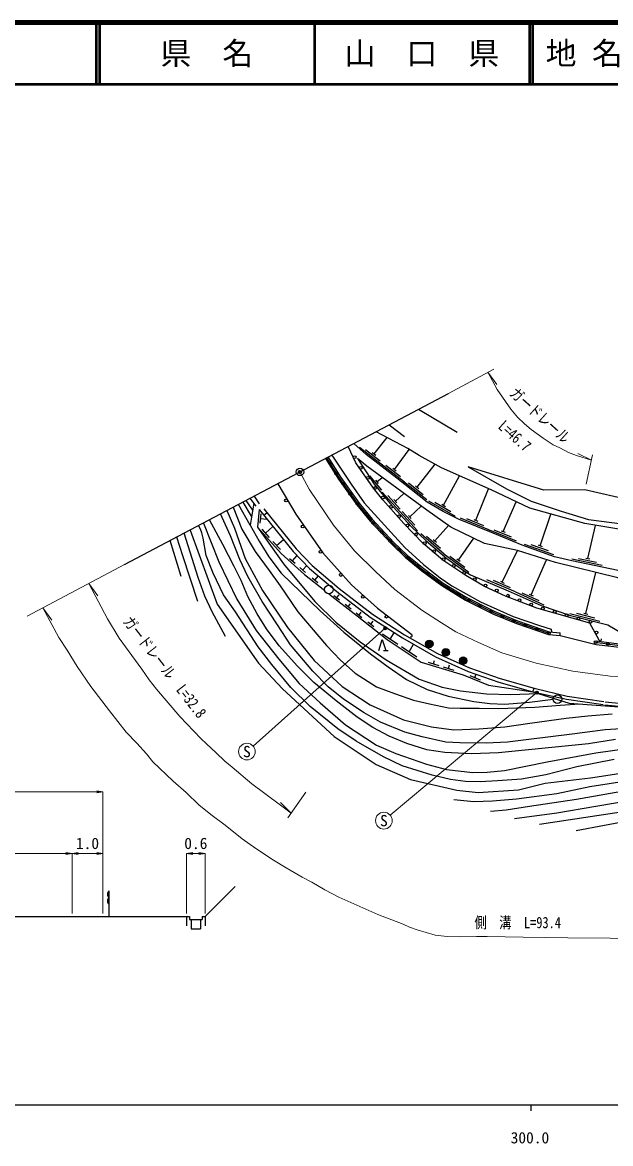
# Model space of a CAD drawing. Units: millimetres at full size, sheet at 1:1000, with parts at other scales. Extents: x 40000 to 680000, y 20000 to 380000.
# Drawn here: x 285812 to 380881, y 198715 to 380000 of the extents above; entities that cross this region are included whole.
import ezdxf
from ezdxf.enums import TextEntityAlignment as Align

# ---------------------------------------------------------------- set-up
doc = ezdxf.new("R2010")
doc.units = ezdxf.units.MM
doc.header["$LTSCALE"] = 1000
doc.header["$PDMODE"] = 32
doc.header["$PDSIZE"] = 500
doc.linetypes.add('CHAIN', pattern=[18.5, 12, -1.5, 3.5, -1.5])
doc.linetypes.add('DASHED', pattern=[7.5, 6, -1.5])
for name, color, linetype, lineweight in [('M-BGD', 7, 'Continuous', 25), ('M-BMK', 2, 'CHAIN', 13), ('M-BMK-OTRS', 5, 'Continuous', 25), ('M-BMK-SRVR', 3, 'Continuous', 25), ('M-STR-HTXT', 7, 'Continuous', 13), ('M-STR-STRC', 7, 'Continuous', 25), ('M-TTL', 2, 'Continuous', 140), ('M-TTL-BAND', 7, 'Continuous', 25), ('M-TTL-LINE', 7, 'Continuous', 50)]:
    doc.layers.add(name, color=color, linetype=linetype, lineweight=lineweight)
doc.layers.add('M-OTRS', color=6, linetype='Continuous')
doc.layers.add('M-TTL-TXT', color=7, linetype='Continuous')
doc.styles.add('ＭＳ ゴシック', font='')
doc.styles.get('ＭＳ ゴシック').set_extended_font_data('MS Gothic')

# ---------------------------------------------------------------- blocks, each defined once
blk = doc.blocks.new('open_arrow')
at = {"color": 0, "linetype": 'Continuous', "lineweight": -2}
blk.add_lwpolyline([(7.5, 1.25), (0, 0), (7.5, -1.25)], dxfattribs=at)

msp = doc.modelspace()

# ---------------------------------------------------------------- hatches: boundary and pattern name
at = {"layer": 'M-BGD'}
for points in [[(350990, 279507, -0.41421), (351590, 280107, -0.41421), (352190, 279507, -1)], [(353641, 278156, -0.41421), (354241, 278756, -0.41421), (354841, 278156, -1)], [(356448, 276804, -0.41421), (357048, 277404, -0.41421), (357648, 276804, -1)]]:
    msp.add_hatch(color=256, dxfattribs=at).paths.add_polyline_path(points)
at = {"layer": 'M-STR-STRC'}
for points in [[(344207, 282069, -0.41421), (344473, 282302, -0.41421), (344706, 282036, -1)], [(368696, 271649, -0.41421), (368969, 271874, -0.41421), (369194, 271600, -1)]]:
    msp.add_hatch(color=256, dxfattribs=at).paths.add_polyline_path(points)

# ---------------------------------------------------------------- linework, layer by layer
at = {"layer": 'M-BGD'}
for p, q in [((349859, 317456), (356094, 313764)), ((345090, 314935), (347577, 313026)), ((342648, 310251), (344775, 312868)), ((340301, 311298), (344265, 308251)), ((341276, 310927), (343655, 309099)), ((342371, 310464), (342926, 310037)), ((345943, 307718), (348350, 310952)), ((343595, 308766), (347560, 305719)), ((344571, 308394), (346950, 306566)), ((349603, 304856), (352517, 308562)), ((341920, 306671), (343834, 304361)), ((343108, 305708), (343971, 306423)), ((345666, 307931), (346221, 307505)), ((353898, 301923), (356478, 306683)), ((342885, 305977), (343332, 305438)), ((347267, 305930), (351198, 302839)), ((348239, 305548), (350597, 303693)), ((349328, 305073), (349878, 304640)), ((359086, 299508), (361168, 304581)), ((323615, 301800), (322627, 303058)), ((323276, 303400), (324105, 302185)), ((343973, 304035), (347344, 300342)), ((344869, 303499), (346891, 301283)), ((345866, 302852), (346338, 302334)), ((346102, 302593), (347471, 303843)), ((322614, 298719), (320753, 302067)), ((322864, 300148), (321473, 302447)), ((323040, 301157), (321968, 302709)), ((346309, 301476), (349680, 297783)), ((347205, 300939), (349227, 298724)), ((348438, 300034), (350262, 301786)), ((351434, 302656), (355761, 300152)), ((352449, 302415), (355046, 300912)), ((353595, 302098), (354201, 301748)), ((363529, 297686), (365627, 302490)), ((324333, 300519), (324185, 299026)), ((324259, 299772), (325352, 299677)), ((324858, 300302), (325344, 300695)), ((348202, 300292), (348674, 299775)), ((356545, 299902), (361171, 298004)), ((357584, 299800), (360359, 298661)), ((358762, 299641), (359409, 299375)), ((369496, 295386), (371217, 300509)), ((324496, 298067), (325708, 296737)), ((325102, 297402), (326311, 298503)), ((350186, 297345), (353979, 294088)), ((352474, 296172), (354693, 298666)), ((360988, 298077), (365616, 296185)), ((362027, 297977), (364804, 296841)), ((363205, 297819), (363853, 297554)), ((377206, 293325), (378429, 298680)), ((311446, 290429), (309701, 296223)), ((326301, 296086), (327514, 294755)), ((326907, 295421), (328029, 296371)), ((351140, 296921), (353416, 294967)), ((352208, 296400), (352739, 295944)), ((356289, 293068), (358762, 296602)), ((366939, 295656), (371652, 293985)), ((367982, 295605), (370809, 294602)), ((369166, 295503), (369826, 295269)), ((329441, 292943), (330217, 293795)), ((353914, 294053), (357958, 291113)), ((354899, 293708), (357326, 291944)), ((363384, 289492), (365841, 294603)), ((328996, 293345), (329886, 292540)), ((331099, 291444), (331769, 292193)), ((356006, 293274), (356572, 292863)), ((368049, 287426), (370538, 293114)), ((374636, 293247), (379531, 292229)), ((375676, 293337), (378613, 292726)), ((376863, 293397), (377548, 293254)), ((330654, 291846), (331544, 291041)), ((332620, 290178), (333559, 289432)), ((333089, 289805), (333645, 290505)), ((376877, 284404), (378507, 291060)), ((360849, 289922), (365447, 287958)), ((361887, 289805), (364646, 288627)), ((363062, 289629), (363706, 289354)), ((336143, 287359), (337088, 286620)), ((336615, 286989), (336985, 287462)), ((365523, 287903), (370084, 285854)), ((366558, 287766), (369295, 286537)), ((367730, 287569), (368368, 287282)), ((337996, 285909), (338941, 285169)), ((338469, 285539), (338839, 286011)), ((340222, 284168), (340591, 284641)), ((339748, 284536), (340695, 283799)), ((341646, 283059), (342593, 282321)), ((342120, 282690), (342488, 283163)), ((374306, 284436), (379153, 283209)), ((375349, 284481), (378257, 283745)), ((376538, 284490), (377216, 284318)), ((343997, 281124), (346491, 279456)), ((345244, 280290), (345905, 281315)), ((372708, 280870), (372744, 281321)), ((348320, 278232), (349011, 279454)), ((344188, 278449), (344941, 278449)), ((347073, 279066), (349567, 277398)), ((351388, 276541), (353110, 276014)), ((352249, 276278), (352425, 276851)), ((353823, 275796), (355544, 275270)), ((354684, 275533), (354859, 276107)), ((358106, 274396), (359777, 273726)), ((358941, 274061), (359165, 274618)), ((299839, 235429), (299839, 239557)), ((315340, 235429), (320183, 240272)), ((312340, 235429), (312340, 233912)), ((312340, 235429), (312840, 235429)), ((312840, 235429), (312840, 234929)), ((312840, 234929), (314840, 234929)), ((313090, 234929), (313090, 233429)), ((314590, 234929), (314590, 233429)), ((314840, 235429), (314840, 234929)), ((314840, 235429), (315340, 235429)), ((315340, 235429), (315340, 233912)), ((313090, 233429), (314590, 233429))]:
    msp.add_line(p, q, dxfattribs=at)
for points in [[(388690, 292798), (382223, 298041), (376738, 298965), (367811, 301462), (361570, 304401), (353530, 308005), (349952, 309972), (348091, 311110), (342980, 313819)], [(388233, 288252), (382098, 291388), (374607, 292947), (371800, 293614), (366591, 295462), (361878, 297389), (356289, 299683), (353799, 300941), (351254, 302413), (346331, 306285), (341352, 310112), (339392, 311922)], [(335829, 310038), (338960, 305335), (341071, 302297), (347612, 295083), (350668, 292375), (353337, 290196), (355214, 288888), (359833, 286324), (365114, 283935), (369374, 282461), (371281, 281913), (371349, 281433)], [(379024, 280138), (377515, 282859), (368959, 285285), (363923, 287214), (360480, 288804), (357477, 290555), (353751, 293049), (350521, 295772), (347460, 298953), (344090, 302828), (342558, 304671), (339707, 308770), (338441, 311419)], [(334809, 309499), (336881, 306143), (339864, 301971), (342012, 299357), (345542, 295610), (347705, 293545), (350391, 291328), (353591, 288930), (357413, 286604), (361975, 284340), (365669, 282810), (370856, 281019), (372708, 280870)], [(334984, 309607), (337053, 306257), (340028, 302096), (342166, 299493), (345688, 295755), (347842, 293699), (350518, 291489), (353707, 289100), (357513, 286784), (362061, 284528), (365742, 283002), (370899, 281222)], [(335194, 309736), (337258, 306394), (340223, 302247), (342351, 299656), (345863, 295929), (348006, 293884), (350671, 291683), (353845, 289305), (357632, 287000), (362163, 284753), (365829, 283233), (370950, 281465), (372744, 281321)], [(388404, 286721), (382068, 290188), (371959, 292664), (365841, 294603), (360496, 295756), (355077, 298399), (351160, 301125), (341499, 308245), (339949, 309481), (342646, 305325), (345180, 302268), (348631, 298487), (351093, 296171), (354415, 293318), (357104, 291363), (358263, 290701), (364341, 288104), (369654, 285718), (374411, 284100), (380448, 282572), (385711, 279447), (388125, 279355)], [(401215, 300250), (396102, 301191), (390879, 301987), (390182, 302237), (384231, 302710), (376695, 304399), (370118, 304390), (357850, 308130), (364041, 304571), (368063, 302607), (372874, 300950), (377301, 299634), (382770, 298910), (388559, 294249)], [(327089, 305417), (329999, 300493), (334395, 294218), (338989, 289081), (343220, 285286), (348748, 281055)], [(318875, 301074), (320097, 298225), (321793, 293294), (324628, 288124), (328676, 282187), (332957, 276809), (337489, 272641), (342018, 269674), (347404, 267242), (351932, 266106), (355536, 265624), (359591, 265757), (363773, 266123), (367820, 266720), (373688, 267491), (377182, 267895), (381152, 268184)], [(319887, 301609), (321272, 298066), (323432, 294467), (325700, 291371), (327451, 288877), (330347, 284672), (334943, 279261), (337213, 276882), (339612, 274772), (343048, 272573), (345952, 271505), (349039, 270399), (351594, 269823), (354694, 269187), (356590, 269127), (359642, 269103), (362797, 269067), (368620, 269307), (372723, 269582), (375939, 269797)], [(323236, 302282), (322614, 298719), (324056, 296124), (325659, 293568), (327626, 290961), (333941, 284842), (337786, 281404), (342099, 277920), (344926, 275783), (347891, 273745), (351233, 272144), (354613, 271048), (358778, 270173), (361380, 269862), (363810, 269779), (367771, 270089), (371589, 270562)], [(324103, 301238), (323818, 298366), (327657, 294152), (331426, 290743), (334670, 288166)], [(324103, 301238), (329581, 294452), (332228, 291719), (336620, 287959), (342014, 283824), (347222, 280466), (352600, 277425), (357839, 275054), (362837, 273312), (368340, 271758)], [(324811, 301354), (330050, 294866), (332656, 292174), (337013, 288444), (342374, 284335), (347545, 281000), (352883, 277982), (358071, 275634), (363025, 273907), (368510, 272359)], [(381694, 264073), (377309, 263362), (362753, 261922), (358393, 261728), (354103, 261953), (351203, 262393), (347952, 263407), (345088, 264583), (342435, 265975), (339927, 267650), (336500, 270329), (332911, 273287), (330267, 275931), (327331, 279210), (325273, 281972), (323776, 284395), (322228, 287158), (321182, 289784), (320052, 292023), (318198, 295563), (316068, 299590)], [(384241, 265882), (379997, 265616), (374681, 264911), (367254, 264001), (364235, 263625), (360761, 263455), (356530, 263492), (354274, 263625), (350426, 264463), (347638, 265263), (343688, 266855), (341045, 268358), (337686, 270576), (335245, 272582), (332760, 275103), (329131, 279376), (327033, 282588), (324557, 286342), (322226, 290431), (320941, 293159), (319460, 296972), (317855, 300535)], [(318661, 280708), (316491, 284709), (315319, 287206), (314218, 290273), (311937, 297405)], [(312911, 297920), (317284, 285921), (323947, 276369), (327868, 272262), (336191, 264557), (342969, 259995), (348542, 257576), (356004, 255844), (359494, 255506), (365973, 255919), (370307, 256969), (377655, 257853), (387099, 259298)], [(381489, 260819), (375436, 259643), (370422, 258329), (366482, 257634), (362584, 257364), (359816, 257198), (357432, 257281), (354990, 257598), (352066, 258290), (347176, 259798), (344158, 261253), (339747, 263806), (336800, 265801), (332345, 269387), (329174, 272451), (326141, 276180), (323933, 279033), (320242, 284687), (318293, 287433), (316658, 290952), (315530, 293781), (315053, 296618), (314814, 297453), (314589, 298038), (314271, 298639)], [(315055, 299054), (317565, 292771), (320455, 286720), (323593, 281659), (327251, 277057), (330543, 273103), (333964, 269955), (338011, 266449), (343062, 263133), (346187, 261777), (351121, 260053), (354375, 259205), (358602, 258697), (360936, 258756), (363742, 259062), (370656, 260462), (378497, 261872), (383887, 262625)], [(323818, 298366), (327999, 292438), (333088, 286357), (336488, 283030), (340420, 279832), (344589, 276908), (349939, 273813), (353682, 272522), (356614, 271933), (360815, 271459), (364777, 271344), (369162, 271500)], [(314141, 286369), (311762, 293733), (310757, 296781)], [(335359, 287592), (339917, 284025), (344771, 280245), (350264, 276571), (357064, 274491), (361157, 272849), (368340, 271758), (368510, 272359)], [(343401, 278449), (343983, 280231), (344566, 278449)], [(372708, 280870), (378560, 279389), (388961, 278202), (390009, 278076), (390035, 278485)], [(378472, 279789), (386219, 278728), (392427, 278333), (416665, 278245)], [(378528, 280007), (385931, 279043), (388110, 278963)], [(368340, 271758), (374169, 269928), (385860, 269065), (393021, 268572), (398994, 267596), (402290, 266026), (404993, 265667)], [(355533, 254370), (358789, 254002), (361801, 254117), (365675, 254462), (372180, 255337), (377513, 256440), (383773, 257431)], [(411621, 248680), (409548, 250366), (407843, 252262), (406003, 254193), (404562, 255165), (402847, 256091), (399999, 256563), (396858, 256749), (392720, 256837), (387767, 256459), (382694, 255632), (375385, 254371), (367801, 253224), (364018, 252639), (361495, 252421)], [(365345, 251303), (372184, 252190), (378483, 253293), (383876, 254176), (388424, 254870), (391841, 255232), (395636, 255383), (398202, 255297), (401147, 255107), (403134, 254664), (404534, 253971), (405923, 252919), (407668, 251132), (409605, 248759)], [(408505, 248792), (407363, 250296), (406141, 251438), (404784, 252546), (403212, 253383), (401752, 253745), (399637, 253948), (395674, 253994), (391928, 253723), (388238, 253282), (384375, 252568), (369385, 250299)], [(375345, 249347), (384465, 251057), (390746, 251980), (395644, 252251), (399429, 252514), (401986, 252299), (403721, 251777), (405033, 250952), (406187, 249719), (406707, 248815)], [(251594, 228199), (253769, 230375), (253769, 235429), (256330, 235429), (263830, 235429), (293830, 235429), (298830, 235429), (312340, 235429)]]:
    msp.add_lwpolyline(points, dxfattribs=at)
at = {"layer": 'M-BGD', "linetype": 'DASHED'}
for points in [[(368510, 272359), (373849, 271064), (380032, 270161), (385888, 269549), (392558, 269471), (403266, 269471), (406066, 269402)], [(368340, 271758), (373762, 270587), (379972, 269680), (385860, 269065), (392556, 268987), (403258, 268987), (405790, 268899)]]:
    msp.add_lwpolyline(points, dxfattribs=at)
at = {"layer": 'M-BGD'}
for centre, radius in [((335489, 308788), 225), ((339507, 309712), 225), ((340520, 307995), 225), ((336540, 307087), 225), ((341662, 306353), 225), ((337649, 305423), 225), ((342812, 304717), 225), ((328424, 302716), 225), ((338812, 303797), 225), ((344091, 303179), 225), ((339975, 302170), 225), ((345398, 301666), 225), ((341240, 300621), 225), ((342537, 299099), 225), ((346711, 300157), 225), ((331116, 298507), 225), ((343908, 297644), 225), ((348046, 298668), 225), ((349432, 297227), 225), ((345280, 296188), 225), ((350834, 295802), 225), ((333984, 294411), 225), ((346704, 294785), 225), ((352363, 294513), 225), ((348172, 293427), 225), ((349714, 292154), 225), ((353893, 293224), 225), ((355555, 292112), 225), ((337280, 290655), 225), ((351284, 290916), 225), ((357217, 291000), 225), ((358930, 289968), 225), ((335359, 288292), 700), ((352884, 289716), 225), ((354537, 288595), 225), ((360661, 288968), 225), ((362477, 288130), 225), ((340821, 287136), 225), ((356246, 287555), 225), ((357976, 286554), 225), ((364301, 287311), 225), ((366169, 286595), 225), ((359768, 285665), 225), ((361559, 284777), 225), ((368036, 285879), 225), ((369930, 285243), 225), ((371854, 284698), 225), ((344641, 283915), 225), ((363391, 283976), 225), ((365239, 283211), 225), ((373778, 284152), 225), ((375703, 283606), 225), ((377627, 283061), 225), ((367118, 282527), 225), ((369008, 281874), 225), ((370899, 281222), 225), ((378617, 281336), 225), ((351590, 279507), 600), ((378472, 279789), 225), ((380454, 279518), 225), ((354241, 278156), 600), ((357048, 276804), 600), ((372289, 270562), 700)]:
    msp.add_circle(centre, radius, dxfattribs=at)
for centre, radius, start, end in [((348612, 280877), 225, 232.57501, 52.57501), ((379221, 280247), 225, 209.02466, 29.02466), ((300184, 239017), 641, 122.57426, 237.42574), ((300184, 237937), 641, 122.57426, 237.42574)]:
    msp.add_arc(centre, radius, start, end, dxfattribs=at)
at = {"layer": 'M-BMK'}
msp.add_lwpolyline([(330676, 307313), (332181, 304551), (336079, 298722), (339508, 294559), (342949, 291173), (345999, 288284), (350368, 284982), (353549, 282897), (355895, 281467), (359524, 279761), (363280, 278090), (368860, 276377), (374793, 275086), (380825, 274292), (387878, 273732), (403615, 273530), (418245, 273612), (439217, 273616), (465465, 273684), (499181, 273789), (518312, 273904), (548475, 274038)], dxfattribs=at)
at = {"layer": 'M-BMK-OTRS'}
msp.add_line((302325, 292323), (354690, 320010), dxfattribs=at)
at = {"layer": 'M-BMK-SRVR'}
msp.add_circle((330676, 307313), 600, dxfattribs=at)
at = {"layer": 'M-OTRS'}
msp.add_point((330676, 307313), dxfattribs=at)
at = {"layer": 'M-STR-HTXT'}
for p, q in [((354690, 320010), (362022, 323947)), ((361066, 323434), (362508, 321447)), ((377803, 309230), (375586, 310285)), ((377985, 310079), (376963, 305335)), ((302325, 292323), (286554, 283984)), ((296538, 289263), (297987, 287281)), ((289097, 285329), (290559, 283356)), ((344457, 282052), (323106, 262992)), ((368945, 271625), (345274, 251797)), ((256330, 255606), (298830, 255606)), ((298830, 235929), (298830, 255606)), ((329254, 252134), (327507, 253858)), ((331608, 255551), (328732, 251376)), ((293830, 245606), (263830, 245606)), ((298830, 245606), (293830, 245606)), ((293830, 235929), (293830, 245606)), ((312340, 245606), (315340, 245606)), ((312340, 235929), (312340, 245606)), ((315340, 235929), (315340, 245606))]:
    msp.add_line(p, q, dxfattribs=at)
for points in [[(361066, 323434), (362555, 320629), (364771, 317481), (365833, 316171), (366966, 315079), (368046, 314170), (369968, 312796), (371582, 311680), (372699, 311193), (374079, 310460), (375364, 309997), (377803, 309230)], [(296538, 289263), (299587, 283570), (301467, 280441), (305138, 275447), (306308, 273724), (307467, 272185), (311279, 267774), (314635, 264213), (315585, 263363), (317116, 261880), (318542, 260559), (319713, 259590), (322900, 256888), (327302, 253585), (329254, 252134)], [(289097, 285329), (291708, 280528), (293050, 278472), (294636, 275860), (296878, 272631), (299888, 268670), (302580, 265248), (304323, 263437), (305860, 261730), (306907, 260432), (310185, 257331), (312264, 255463), (314355, 253445), (316457, 251781), (318579, 250192), (321316, 248016), (323536, 246433), (326397, 244526), (328446, 243280), (331056, 241785), (332604, 240980), (334674, 239744), (336983, 238550), (343248, 235762), (347380, 234190), (348402, 233708), (349634, 233284), (352522, 232422), (354469, 232214), (356494, 232147), (359210, 232201), (360951, 232201), (366770, 232095), (373990, 231990), (380818, 231926), (387670, 231831)]]:
    msp.add_lwpolyline(points, dxfattribs=at)
for centre in [(322099, 262092), (344240, 250930)]:
    msp.add_circle(centre, 1350, dxfattribs=at)
at = {"layer": 'M-STR-STRC'}
for centre in [(344457, 282052), (368945, 271625)]:
    msp.add_circle(centre, 250, dxfattribs=at)
at = {"layer": 'M-TTL'}
msp.add_line((680000, 380000), (40000, 380000), dxfattribs=at)
at = {"layer": 'M-TTL-BAND'}
for p, q in [((40000, 205000), (579000, 205000)), ((368000, 205000), (368000, 204000))]:
    msp.add_line(p, q, dxfattribs=at)
at = {"layer": 'M-TTL-LINE'}
for p, q in [((297750, 380000), (297750, 370000)), ((298250, 380000), (298250, 370000)), ((333000, 380000), (333000, 370000)), ((367750, 380000), (367750, 370000)), ((368250, 380000), (368250, 370000)), ((40000, 370000), (680000, 370000))]:
    msp.add_line(p, q, dxfattribs=at)

# ---------------------------------------------------------------- block references
at = {"layer": 'M-STR-HTXT', "xscale": 133, "yscale": 133, "rotation": 180}
for p in [(298830, 255606), (293830, 245606), (298830, 245606), (315340, 245606)]:
    msp.add_blockref('open_arrow', p, dxfattribs=at)
at = {"layer": 'M-STR-HTXT', "xscale": 133, "yscale": 133}
for p in [(293830, 245606), (312340, 245606)]:
    msp.add_blockref('open_arrow', p, dxfattribs=at)

# ---------------------------------------------------------------- texts
at = {"layer": 'M-STR-HTXT', "style": 'ＭＳ ゴシック', "width": 0.8}
for s, rotation, p in [('ガードレール', 318.025, (368517, 315399)), ('L=46.7', 318.025, (364422, 312060)), ('ガードレール\u3000L=32.8', 307.879, (307666, 274884))]:
    msp.add_text(s, height=1833, rotation=rotation, dxfattribs=at).set_placement(p, align=Align.BOTTOM_CENTER)
at = {"layer": 'M-STR-HTXT', "style": 'ＭＳ ゴシック'}
for p in [(322099, 262092), (344240, 250930)]:
    msp.add_text('S', height=1833, dxfattribs=at).set_placement(p, align=Align.MIDDLE_CENTER)
for s, p in [('1.0', (296330, 245793)), ('0.6', (313840, 245793))]:
    msp.add_text(s, height=1833, dxfattribs=at).set_placement(p, align=Align.BOTTOM_CENTER)
at = {"layer": 'M-STR-HTXT', "style": 'ＭＳ ゴシック', "width": 0.8}
msp.add_text('側\u3000溝\u3000L=93.4\u3000', height=1833, dxfattribs=at).set_placement((366870, 232993), align=Align.BOTTOM_CENTER)
at = {"layer": 'M-TTL-BAND', "style": 'ＭＳ ゴシック'}
msp.add_text('300.0', height=1833, dxfattribs=at).set_placement((367844, 198195), align=Align.BOTTOM_CENTER)
at = {"layer": 'M-TTL-TXT', "style": 'ＭＳ ゴシック'}
for s, p in [('県\u3000名', (315625, 375000)), ('山\u3000口\u3000県', (350375, 375000))]:
    msp.add_text(s, height=3666, dxfattribs=at).set_placement(p, align=Align.MIDDLE_CENTER)
msp.add_text('地 名', height=3666, dxfattribs=at).set_placement((370380, 375000), align=Align.MIDDLE_LEFT)

doc.saveas('drawing.dxf')
